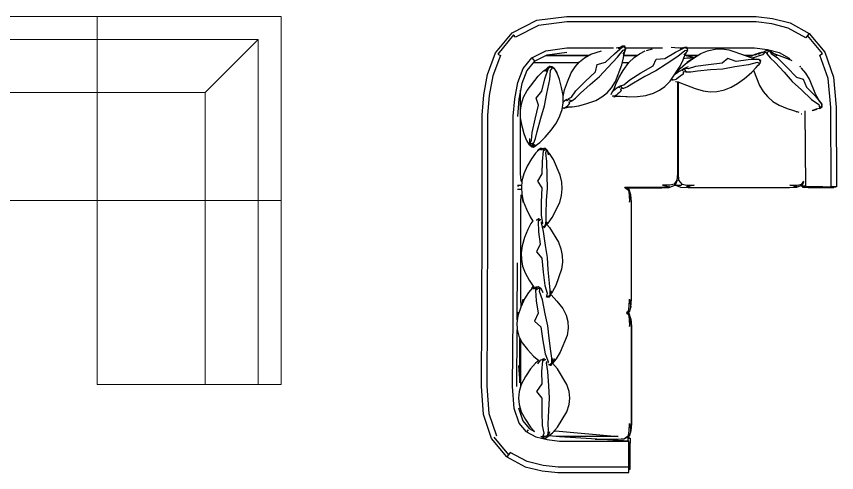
# Model space of a CAD drawing. Header units: millimetres. Extents: x 3103 to 179340, y -10977 to 70536.
# Drawn here: x 157594 to 161162, y 17916 to 19899 of the extents above; entities that cross this region are included whole.
import ezdxf

# ---------------------------------------------------------------- set-up
doc = ezdxf.new("R2010")
doc.units = ezdxf.units.MM
doc.header["$LTSCALE"] = 0.5
doc.linetypes.add('ELGO_LTYPE0', pattern=[0])
doc.layers.add('MEBEL', color=1, linetype='Continuous')

# ---------------------------------------------------------------- blocks, each defined once
blk = doc.blocks.new('m_134')
at = {"color": 0, "linetype": 'ELGO_LTYPE0'}
for p, q in [((-1411.81159, 669.8848), (-1303.7188, 725.14355)), ((-1303.7188, 725.14355), (-1173.60186, 740.94045)), ((-1173.60186, 717.09382), (-1296.83327, 701.96283)), ((-1173.60186, 740.94045), (-789.711, 740.75877)), ((-789.711, 716.85159), (-1173.60186, 717.09382)), ((-789.711, 740.75877), (-502.68864, 740.81933)), ((-502.68864, 716.85159), (-789.711, 716.85159)), ((-502.68864, 740.81933), (-349.36833, 740.87989)), ((-350.54803, 716.91215), (-502.68864, 716.85159)), ((-282.30571, 708.49907), (-350.54803, 716.91215)), ((-349.36833, 740.87989), (-278.3916, 732.10346)), ((-278.3916, 732.10346), (-201.56645, 713.03904)), ((-1296.83327, 701.96283), (-1396.7669, 650.87974)), ((-209.91325, 690.46294), (-282.30571, 708.49907)), ((-134.31453, 648.2774), (-209.91325, 690.46294)), ((-201.56645, 713.03904), (-119.12894, 667.1611)), ((-1483.26087, 582.85057), (-1411.81159, 669.8848)), ((-1404.87885, 661.10837), (-1473.68645, 577.34287)), ((-1396.7669, 650.87974), (-1404.87885, 661.10837)), ((-126.1084, 658.38468), (-134.31453, 648.2774)), ((-120.92089, 664.86132), (-126.1084, 658.38468)), ((-61.35654, 579.46098), (-126.1084, 658.38468)), ((-119.12894, 667.1611), (-120.92089, 664.86132)), ((-119.12894, 667.1611), (-51.68843, 584.90813)), ((-966.74132, 578.93932), (-930.96304, 608.20806)), ((-958.61339, 604.19047), (-935.81938, 608.70206)), ((-931.90241, 610.92078), (-949.95522, 600.69525)), ((-921.69237, 610.92078), (-931.90241, 610.92078)), ((-930.96304, 608.20806), (-921.69237, 610.92078)), ((-921.07916, 605.96478), (-930.96304, 608.20806)), ((-918.34283, 603.30379), (-921.69237, 610.92078)), ((-718.961, 606.70221), (-687.91127, 604.92098)), ((-679.98743, 601.79102), (-660.1789, 607.73837)), ((-660.1789, 607.73837), (-650.17295, 605.70299)), ((-1518.81957, 489.03811), (-1483.26087, 582.85057)), ((-1462.50987, 570.98734), (-1495.80455, 482.98538)), ((-1473.68645, 577.34287), (-1462.50987, 570.98734)), ((-1324.98812, 560.87982), (-1264.66918, 591.80867)), ((-1313.48061, 546.47553), (-1259.48167, 574.19526)), ((-1265.58613, 571.06149), (-1079.24223, 571.06149)), ((-1264.66918, 591.80867), (-1173.12979, 603.67095)), ((-1261.72471, 573.04394), (-1075.70815, 573.04394)), ((-1259.48167, 574.19526), (-1173.03538, 585.57427)), ((-1173.12979, 603.67095), (-969.70701, 603.67095)), ((-1096.17018, 561.56647), (-1069.00978, 576.8007)), ((-1069.00978, 576.8007), (-1022.95708, 591.53998)), ((-1005.05089, 541.9501), (-966.74132, 578.93932)), ((-952.40545, 563.18366), (-928.22671, 593.54794)), ((-928.55382, 576.8007), (-917.77157, 594.12205)), ((-928.22671, 593.54794), (-916.70894, 598.45221)), ((-926.34773, 568.19236), (-921.00501, 588.92762)), ((-925.60839, 571.06149), (-868.16811, 571.06149)), ((-925.0977, 573.04394), (-865.35835, 573.04394)), ((-916.70894, 598.45221), (-921.07916, 605.96478)), ((-918.504, 603.67095), (-756.61921, 603.67095)), ((-916.70894, 598.45221), (-918.34283, 603.30379)), ((-917.77157, 594.12205), (-916.70894, 598.45221)), ((-880.80859, 562.14058), (-857.44738, 578.62699)), ((-857.44738, 578.62699), (-832.34977, 590.84666)), ((-827.30579, 592.24307), (-800.53901, 600.07608)), ((-746.76466, 558.07125), (-701.14374, 585.30462)), ((-701.14374, 585.30462), (-659.72948, 605.70299)), ((-660.30192, 590.99114), (-690.68861, 566.67959)), ((-687.91127, 604.92098), (-668.79892, 605.15034)), ((-664.54887, 573.61805), (-650.17295, 587.86142)), ((-664.54887, 562.24501), (-653.34773, 584.71572)), ((-648.08988, 592.66102), (-660.30192, 590.99114)), ((-659.72948, 605.70299), (-650.62213, 601.26865)), ((-650.17295, 605.70299), (-659.72948, 605.70299)), ((-659.60073, 572.17181), (-645.31254, 573.04394)), ((-653.07235, 569.2364), (-620.52154, 571.06149)), ((-650.62213, 601.26865), (-648.08988, 592.66102)), ((-648.70214, 596.67766), (-650.17295, 605.70299)), ((-650.17295, 587.86142), (-648.08988, 592.66102)), ((-649.8487, 603.67095), (-356.44245, 603.67095)), ((-648.08988, 592.66102), (-648.70214, 596.67766)), ((-645.31254, 573.04394), (-601.51767, 573.04394)), ((-627.30074, 556.55849), (-590.25693, 580.24418)), ((-620.52154, 571.06149), (-604.61831, 571.06149)), ((-590.25693, 580.24418), (-560.93263, 591.61722)), ((-560.93263, 591.61722), (-555.95016, 592.86916)), ((-555.95016, 592.86916), (-528.0137, 598.45221)), ((-528.0137, 598.45221), (-499.66907, 599.70414)), ((-499.66907, 599.70414), (-468.95623, 595.68655)), ((-468.95623, 595.68655), (-400.21872, 571.89643)), ((-403.53417, 573.04394), (-364.47954, 573.04394)), ((-400.21872, 571.89643), (-366.03331, 559.06236)), ((-397.99523, 571.06149), (-377.83694, 571.06149)), ((-381.43277, 564.84377), (-368.97468, 571.74027)), ((-377.83694, 571.06149), (-369.77243, 571.29776)), ((-377.83694, 571.06149), (-371.69146, 570.23632)), ((-369.70901, 567.72268), (-353.74021, 576.43544)), ((-368.97468, 571.74027), (-354.82239, 575.84464)), ((-356.44245, 603.67095), (-300.60458, 596.65048)), ((-338.62805, 581.23529), (-354.51579, 572.47078)), ((-353.74021, 576.43544), (-335.72864, 582.1749)), ((-339.32233, 577.16596), (-323.35353, 586.03513)), ((-335.72864, 582.1749), (-338.62805, 581.23529)), ((-335.72864, 582.1749), (-324.63479, 585.32321)), ((-335.72864, 570.54007), (-319.10562, 575.86133)), ((-308.1603, 590.83497), (-324.12886, 582.01754)), ((-323.35353, 586.03513), (-312.58297, 588.39261)), ((-319.10562, 575.86133), (-308.93659, 586.76564)), ((-308.93659, 586.76564), (-301.33986, 577.16596)), ((-293.53809, 592.13865), (-308.1603, 590.83497)), ((-301.33986, 577.16596), (-298.84767, 587.3388)), ((-301.33986, 577.16596), (-289.37316, 561.09774)), ((-300.60458, 596.65048), (-249.43471, 583.51648)), ((-298.84767, 587.3388), (-293.53809, 592.13865)), ((-293.53809, 592.13865), (-284.67583, 580.40035)), ((-277.56929, 581.07912), (-293.53809, 592.13865)), ((-284.67583, 580.40035), (-257.63869, 560.31453)), ((-257.76076, 569.70513), (-277.56929, 581.07912)), ((-276.93271, 580.71387), (-272.95422, 579.46193)), ((-272.95422, 579.46193), (-203.44042, 554.15809)), ((-249.43471, 583.51648), (-206.47072, 559.12506)), ((-72.67499, 573.10641), (-61.35654, 579.46098)), ((-37.06836, 471.72749), (-72.67499, 573.10641)), ((-51.68843, 584.90813), (-13.77058, 476.69041)), ((-1363.33012, 514.70017), (-1324.98812, 560.87982)), ((-1313.48061, 546.47553), (-1347.53155, 505.68163)), ((-1324.98812, 560.87982), (-1317.77262, 551.8018)), ((-1318.52078, 540.43758), (-1121.01674, 540.43758)), ((-1317.77262, 551.8018), (-1313.48061, 546.47553)), ((-1137.37988, 522.125), (-1118.26586, 543.51556)), ((-1118.26586, 543.51556), (-1096.17018, 561.56647)), ((-1041.97263, 531.20315), (-1005.05089, 541.9501)), ((-994.96293, 519.30761), (-952.40545, 563.18366)), ((-933.53629, 530.78615), (-927.20604, 560.83596)), ((-931.50305, 540.43758), (-902.62508, 540.43758)), ((-928.22671, 505.37789), (-903.14936, 539.91592)), ((-927.20604, 560.83596), (-925.8058, 570.29402)), ((-903.14936, 539.91592), (-880.80859, 562.14058)), ((-798.55275, 526.40331), (-785.11524, 555.30655)), ((-785.11524, 555.30655), (-746.76466, 558.07125)), ((-690.68861, 566.67959), (-741.86325, 533.60247)), ((-680.31454, 514.82129), (-657.56559, 535.22062)), ((-680.11045, 524.99509), (-667.32621, 552.85442)), ((-667.32621, 552.85442), (-661.50689, 568.34757)), ((-665.14373, 558.66396), (-651.07131, 560.88865)), ((-657.56559, 535.22062), (-627.30074, 556.55849)), ((-619.41313, 561.60247), (-653.07235, 569.2364)), ((-633.94141, 551.86331), (-651.23439, 540.43758)), ((-651.23439, 540.43758), (-650.12026, 540.43758)), ((-651.07131, 560.88865), (-619.4756, 561.56146)), ((-497.17784, 537.62007), (-557.66511, 531.04687)), ((-473.77538, 557.4454), (-497.17784, 537.62007)), ((-437.13975, 545.65418), (-473.77538, 557.4454)), ((-384.7394, 552.07121), (-437.13975, 545.65418)), ((-338.66906, 554.10635), (-384.7394, 552.07121)), ((-384.38582, 565.95218), (-384.20796, 566.99216)), ((-384.20796, 566.99216), (-373.22855, 569.38565)), ((-345.00003, 541.16785), (-382.45225, 530.78615)), ((-368.8693, 560.1269), (-366.2374, 560.94038)), ((-366.2374, 560.94038), (-351.53436, 565.53209)), ((-366.03331, 559.06236), (-359.13086, 557.18457)), ((-359.13086, 557.18457), (-338.62805, 554.62801)), ((-351.53436, 565.53209), (-335.72864, 570.54007)), ((-333.1964, 536.9941), (-345.00003, 541.16785)), ((-330.21497, 549.20208), (-338.66906, 554.10635)), ((-338.66906, 554.10635), (-332.09371, 546.28026)), ((-338.62805, 554.62801), (-330.21497, 549.20208)), ((-337.28027, 531.98528), (-333.1964, 536.9941)), ((-332.09371, 546.28026), (-333.1964, 536.9941)), ((-333.1964, 536.9941), (-332.62515, 538.92481)), ((-332.62515, 538.92481), (-330.21497, 549.20208)), ((-289.37316, 561.09774), (-267.44055, 540.17675)), ((-267.44055, 540.17675), (-228.19137, 498.38769)), ((-257.63869, 560.31453), (-216.38775, 520.40326)), ((-206.47072, 559.12506), (-208.9014, 556.1465)), ((-206.47072, 559.12506), (-204.04005, 554.37696)), ((-201.375, 552.89948), (-206.47072, 559.12506)), ((-203.44042, 554.15809), (-195.23048, 549.15321)), ((-1386.72185, 454.35738), (-1363.33012, 514.70017)), ((-1347.53155, 505.68163), (-1369.3664, 449.8173)), ((-1297.4813, 481.69231), (-1274.36423, 504.12595)), ((-1274.36423, 504.12595), (-1260.55979, 513.78608)), ((-1271.01588, 502.82228), (-1255.7404, 518.83888)), ((-1268.68748, 469.95413), (-1253.78012, 515.76066)), ((-1255.04613, 519.30761), (-1264.92953, 499.79591)), ((-1255.7404, 518.83888), (-1255.09858, 519.20306)), ((-1246.5918, 525.20311), (-1255.04613, 519.30761)), ((-1253.78012, 515.76066), (-1246.5918, 525.20311)), ((-1244.10081, 520.35153), (-1253.78012, 515.76066)), ((-1247.89834, 466.87591), (-1243.7737, 505.6386)), ((-1246.5918, 525.20311), (-1238.46411, 523.63765)), ((-1235.97264, 518.05568), (-1244.10081, 520.35153)), ((-1243.7737, 505.6386), (-1235.97264, 518.05568)), ((-1238.46411, 523.63765), (-1235.97264, 518.05568)), ((-1238.46411, 523.63765), (-1232.95045, 517.06445)), ((-1229.02941, 514.50777), (-1235.8253, 520.49219)), ((-1232.95045, 517.06445), (-1229.02941, 514.50777)), ((-1229.02941, 514.50777), (-1216.98165, 496.09172)), ((-1215.91878, 494.52638), (-1220.124, 500.89645)), ((-1154.28805, 495.36133), (-1137.37988, 522.125)), ((-1048.54798, 499.32611), (-1041.97263, 531.20315)), ((-1032.00698, 480.38864), (-994.96293, 519.30761)), ((-962.28909, 457.43263), (-933.53629, 530.78615)), ((-947.62706, 473.70994), (-928.22671, 505.37789)), ((-851.48453, 496.03998), (-798.55275, 526.40331)), ((-786.62705, 504.07421), (-833.55474, 479.29299)), ((-741.86325, 533.60247), (-786.62705, 504.07421)), ((-724.58696, 458.78899), (-680.11045, 524.99509)), ((-700.44923, 491.292), (-680.31454, 514.82129)), ((-691.09678, 502.2217), (-691.09678, 508.6416)), ((-691.09678, 498.59571), (-681.13088, 504.96089)), ((-687.70718, 511.74319), (-687.54506, 513.9277)), ((-687.70718, 506.18255), (-687.70718, 511.74319)), ((-681.13088, 504.96089), (-670.83883, 510.54299)), ((-671.32926, 506.16109), (-661.44538, 514.61231)), ((-670.83883, 510.54299), (-671.32926, 506.16109)), ((-670.83883, 510.54299), (-664.09969, 514.87303)), ((-667.32621, 500.37014), (-667.44923, 490.50975)), ((-654.33883, 498.6484), (-667.32621, 500.37014)), ((-664.09969, 514.87303), (-644.08707, 522.80366)), ((-661.44538, 514.61231), (-660.62903, 506.68263)), ((-646.12984, 512.94338), (-661.44538, 514.61231)), ((-660.62903, 506.68263), (-654.33883, 498.6484)), ((-614.06851, 522.8554), (-646.12984, 512.94338)), ((-604.6338, 502.82228), (-634.5303, 498.38769)), ((-557.66511, 531.04687), (-614.06851, 522.8554)), ((-547.90425, 508.29983), (-604.6338, 502.82228)), ((-495.09477, 512.05659), (-547.90425, 508.29983)), ((-442.49034, 521.13378), (-495.09477, 512.05659)), ((-382.45225, 530.78615), (-442.49034, 521.13378)), ((-368.56556, 498.38769), (-349.94149, 519.41204)), ((-361.29117, 506.59954), (-335.44254, 441.25974)), ((-349.94149, 519.41204), (-340.79313, 529.16789)), ((-340.79313, 529.16789), (-337.28027, 531.98528)), ((-216.38775, 520.40326), (-174.03435, 476.26662)), ((-158.64944, 524.68645), (-158.18262, 521.42083)), ((-157.17673, 520.52343), (-158.64944, 524.68645)), ((-158.21981, 521.67773), (-157.30095, 520.87104)), ((-152.59194, 516.02149), (-154.04892, 517.72654)), ((-134.0909, 494.21382), (-152.59194, 516.02149)), ((-1534.42979, 399.52242), (-1518.81957, 489.03811)), ((-1495.80455, 482.98538), (-1510.84971, 396.67773)), ((-1346.36902, 418.77436), (-1297.4813, 481.69231)), ((-1281.71611, 416.26954), (-1268.68748, 469.95413)), ((-1260.55979, 405.41792), (-1247.89834, 466.87591)), ((-1205.13701, 467.34571), (-1215.91878, 494.52638)), ((-1196.02942, 432.49512), (-1205.13701, 467.34571)), ((-1171.19717, 457.27634), (-1154.28805, 495.36133)), ((-1093.39261, 457.74603), (-1048.54798, 499.32611)), ((-1072.2363, 445.53804), (-1032.00698, 480.38864)), ((-960.45112, 445.85061), (-947.62706, 473.70994)), ((-925.36831, 443.39835), (-900.00486, 465.83199)), ((-900.00486, 465.83199), (-851.48453, 496.03998)), ((-833.55474, 479.29299), (-883.38184, 451.38085)), ((-715.47961, 466.35449), (-714.62011, 462.0595)), ((-706.08592, 463.17184), (-715.47961, 466.35449)), ((-706.37321, 485.90231), (-700.44923, 491.292)), ((-696.89655, 468.59765), (-706.08592, 463.17184)), ((-700.44923, 491.292), (-691.09678, 498.59571)), ((-687.46209, 474.80559), (-696.89655, 468.59765)), ((-677.57821, 482.26654), (-687.46209, 474.80559)), ((-667.44923, 490.50975), (-677.57821, 482.26654)), ((-634.5303, 498.38769), (-654.33883, 498.6484)), ((-431.21791, 449.91994), (-400.91324, 471.25876)), ((-400.91324, 471.25876), (-391.3145, 478.04093)), ((-391.3145, 478.04093), (-368.56556, 498.38769)), ((-228.19137, 498.38769), (-192.86227, 458.37199)), ((-174.03435, 476.26662), (-145.28131, 467.45014)), ((-145.28131, 467.45014), (-130.90539, 433.22551)), ((-117.87605, 467.97168), (-134.0909, 494.21382)), ((-90.71588, 399.36614), (-117.87605, 467.97168)), ((-25.2316, 345.47365), (-37.06836, 471.72749)), ((-13.77058, 476.69041), (-1.55663, 345.83688)), ((-1399.4081, 383.24117), (-1386.72185, 454.35738)), ((-1369.3664, 449.8173), (-1381.58106, 381.12306)), ((-1189.24927, 396.80958), (-1196.02942, 432.49512)), ((-1183.04085, 422.00875), (-1171.19717, 457.27634)), ((-1133.99052, 417.20891), (-1093.39261, 457.74603)), ((-1114.58993, 406.93068), (-1072.2363, 445.53804)), ((-998.27146, 409.22653), (-979.19821, 430.66895)), ((-979.19821, 430.66895), (-962.28909, 457.43263)), ((-964.96582, 433.17866), (-976.05276, 411.73041)), ((-970.17193, 418.56539), (-960.45112, 445.85061)), ((-963.55581, 424.87788), (-956.08115, 430.51266)), ((-956.08115, 430.51266), (-947.91317, 435.67776)), ((-947.91317, 435.67776), (-946.40135, 429.83401)), ((-946.40135, 429.83401), (-940.27543, 439.53812)), ((-940.27543, 439.53812), (-925.36831, 443.39835)), ((-940.27543, 439.53812), (-936.27262, 432.18159)), ((-936.27262, 432.18159), (-927.41012, 427.53899)), ((-909.11245, 435.41693), (-927.41012, 427.53899)), ((-883.38184, 451.38085), (-909.11245, 435.41693)), ((-770.3712, 420.07816), (-746.92774, 436.56444)), ((-746.92774, 436.56444), (-724.58696, 458.78899)), ((-700.14453, 457.41498), (-689.749, 456.07614)), ((-691.09678, 57.12306), (-691.09678, 456.24995)), ((-691.09678, 271.75581), (-690.78326, 456.20894)), ((-689.749, 456.07614), (-682.84678, 454.24998)), ((-687.70718, 57.12306), (-687.70718, 455.53612)), ((-682.84678, 454.24998), (-652.95028, 441.52045)), ((-652.95028, 441.52045), (-615.08894, 427.69527)), ((-487.86616, 421.5908), (-458.62317, 433.01654)), ((-458.62317, 433.01654), (-431.21791, 449.91994)), ((-335.44254, 441.25974), (-319.30971, 415.0176)), ((-192.86227, 458.37199), (-153.32722, 422.1133)), ((-130.90539, 433.22551), (-93.69731, 395.0361)), ((-1542.21177, 312.06441), (-1534.42979, 399.52242)), ((-1510.84971, 396.67773), (-1518.48912, 311.15627)), ((-1374.67312, 337.11231), (-1374.67312, 419.97361)), ((-1361.39941, 389.34958), (-1346.36902, 418.77436)), ((-1306.6709, 385.64551), (-1281.71611, 416.26954)), ((-1271.26097, 351.52542), (-1260.55979, 405.41792)), ((-1189.24927, 392.542), (-1183.04085, 422.00875)), ((-1189.24927, 365.29875), (-1189.24927, 396.80958)), ((-1153.67579, 389.40131), (-1133.99052, 417.20891)), ((-1136.1134, 385.5927), (-1114.58993, 406.93068)), ((-1020.4482, 391.22748), (-998.27146, 409.22653)), ((-980.92985, 401.16107), (-976.05276, 411.73041)), ((-978.17683, 410.32219), (-979.94136, 404.77335)), ((-976.05276, 411.73041), (-978.17683, 410.32219)), ((-976.05276, 411.73041), (-970.17193, 418.56539)), ((-965.02542, 394.25385), (-975.23641, 394.98436)), ((-975.23641, 394.98436), (-973.16599, 392.85743)), ((-970.17193, 418.56539), (-963.55581, 424.87788)), ((-966.98641, 391.43646), (-957.35454, 394.12689)), ((-957.91912, 398.74017), (-965.02542, 394.25385)), ((-965.02542, 394.25385), (-939.82625, 393.8359)), ((-950.85358, 404.11424), (-957.91912, 398.74017)), ((-943.86911, 410.68744), (-950.85358, 404.11424)), ((-936.96689, 418.09571), (-943.86911, 410.68744)), ((-927.41012, 427.53899), (-940.19341, 424.82614)), ((-940.19341, 424.82614), (-936.96689, 418.09571)), ((-939.82625, 393.8359), (-911.46874, 392.39251)), ((-932.1475, 394.25385), (-902.57811, 391.59274)), ((-902.57811, 391.59274), (-866.43266, 392.68839)), ((-866.43266, 392.68839), (-830.28721, 397.74895)), ((-830.28721, 397.74895), (-825.75392, 398.84472)), ((-825.75392, 398.84472), (-795.93849, 407.60934)), ((-795.93849, 407.60934), (-770.3712, 420.07816)), ((-615.08894, 427.69527), (-580.00588, 417.57417)), ((-580.00588, 417.57417), (-549.25203, 413.60938)), ((-549.25203, 413.60938), (-520.86639, 414.75677)), ((-520.86639, 414.75677), (-492.93065, 420.33887)), ((-492.93065, 420.33887), (-487.86616, 421.5908)), ((-319.30971, 415.0176), (-300.76766, 393.20993)), ((-300.76766, 393.20993), (-298.27642, 390.3408)), ((-153.32722, 422.1133), (-108.80971, 380.27143)), ((-93.69731, 395.0361), (-63.80081, 359.66408)), ((-75.44136, 374.89843), (-90.71588, 399.36614)), ((-1406.2941, 306.73826), (-1399.4081, 383.24117)), ((-1381.58106, 381.12306), (-1388.37218, 306.01167)), ((-1375.49042, 332.1172), (-1370.75209, 361.07218)), ((-1370.75209, 361.07218), (-1361.39941, 389.34958)), ((-1296.01073, 355.07321), (-1306.6709, 385.64551)), ((-1194.06819, 336.3955), (-1189.24927, 365.29875)), ((-1187.65616, 369.88961), (-1189.24927, 368.29686)), ((-1181.40721, 374.68946), (-1187.65616, 369.88961)), ((-1174.30091, 379.22847), (-1181.40721, 374.68946)), ((-1171.31924, 372.91503), (-1174.30091, 379.22847)), ((-1167.39869, 382.72357), (-1171.31924, 372.91503)), ((-1170.62497, 352.36037), (-1164.94822, 357.94234)), ((-1167.39869, 382.72357), (-1153.67579, 389.40131)), ((-1161.88502, 376.2021), (-1167.39869, 382.72357)), ((-1164.94822, 357.94234), (-1159.63864, 364.35938)), ((-1164.04986, 368.68942), (-1152.20523, 373.74997)), ((-1159.63864, 364.35938), (-1164.04986, 368.68942)), ((-1152.20523, 373.74997), (-1161.88502, 376.2021)), ((-1152.20523, 373.74997), (-1136.1134, 385.5927)), ((-1120.91994, 352.46384), (-1085.95895, 361.85539)), ((-1085.95895, 361.85539), (-1047.60837, 375.99313)), ((-1047.60837, 375.99313), (-1020.4482, 391.22748)), ((-968.65534, 391.32035), (-966.98641, 391.43646)), ((-298.27642, 390.3408), (-276.71194, 371.45507)), ((-276.71194, 371.45507), (-249.91893, 355.07321)), ((-108.80971, 380.27143), (-77.36039, 357.42092)), ((-77.36039, 357.42092), (-74.13387, 343.90819)), ((-63.80081, 359.66408), (-75.44136, 374.89843)), ((-63.80081, 359.66408), (-65.7618, 349.6474)), ((-63.31062, 347.87297), (-63.80081, 359.66408)), ((-1375.49042, 300.65822), (-1375.49042, 332.1172)), ((-1311.85746, 293.92767), (-1296.01073, 355.07321)), ((-1287.02569, 298.36225), (-1271.26097, 351.52542)), ((-1203.33981, 308.06637), (-1194.06819, 336.3955)), ((-1192.88754, 343.49406), (-1182.79576, 344.11716)), ((-1192.88754, 343.47653), (-1190.20629, 342.38672)), ((-1186.23757, 341.99309), (-1184.18479, 342.2383)), ((-1184.18479, 342.2383), (-1179.95429, 344.62499)), ((-1182.79576, 344.11716), (-1160.2323, 348.14644)), ((-1182.79576, 344.11716), (-1176.58782, 347.82123)), ((-1176.58782, 347.82123), (-1170.62497, 352.36037)), ((-1176.58782, 347.82123), (-1150.36702, 348.34277)), ((-1150.36702, 348.34277), (-1120.91994, 352.46384)), ((-249.91893, 355.07321), (-215.65246, 340.51752)), ((-215.65246, 340.51752), (-163.9874, 324.60451)), ((-176.03135, 328.31442), (-175.75001, 328.1523)), ((-175.75001, 328.1523), (-172.297, 325.74904)), ((-137.49909, 330.33109), (-135.82325, 2.17867)), ((-105.33786, 331.43937), (-106.18663, 331.1367)), ((-88.34767, 337.85641), (-105.33786, 331.43937)), ((-105.33786, 331.43937), (-89.36834, 335.87396)), ((-89.36834, 335.87396), (-85.57129, 338.40823)), ((-74.17488, 340.6738), (-88.34767, 337.85641)), ((-74.17488, 340.6738), (-63.31062, 347.87297)), ((-74.13387, 343.90819), (-74.17488, 340.6738)), ((-65.7618, 349.6474), (-74.13387, 343.90819)), ((-23.62799, 0.36323), (-25.2316, 345.47365)), ((-1.55663, 345.83688), (0, 0)), ((-1542.11735, 73.83978), (-1542.21177, 312.06441)), ((-1518.48912, 311.15627), (-1518.48912, 73.83978)), ((-1406.34083, 73.83978), (-1406.2941, 306.73826)), ((-1367.64836, 263.2519), (-1375.49042, 300.65822)), ((-1374.67312, 57.12306), (-1374.67312, 296.75877)), ((-1324.76353, 236.33098), (-1311.85746, 293.92767)), ((-1302.42276, 241.18256), (-1287.02569, 298.36225)), ((-1218.45126, 278.64158), (-1203.33981, 308.06637)), ((-154.28042, 317.55078), (-151.79205, 317.78121)), ((-1359.60269, 230.17478), (-1367.64836, 263.2519)), ((-1242.13957, 245.7217), (-1218.45126, 278.64158)), ((-690.76967, 99.83003), (-691.09678, 271.75581)), ((-1348.77944, 202.94142), (-1359.60269, 230.17478)), ((-1326.92885, 201.63762), (-1324.76353, 236.33098)), ((-1309.32545, 210.92379), (-1302.42276, 241.18256)), ((-1290.25197, 193.28999), (-1267.13586, 215.72363)), ((-1267.13586, 215.72363), (-1242.13957, 245.7217)), ((-1347.75805, 201.32422), (-1348.77944, 202.94142)), ((-1335.62779, 182.90818), (-1347.75805, 201.32422)), ((-1336.36355, 210.40237), (-1336.32254, 189.42869)), ((-1336.32254, 189.42869), (-1335.62779, 186.71584)), ((-1335.62779, 186.71584), (-1336.03596, 184.68165)), ((-1336.03596, 184.68165), (-1335.62779, 182.90818)), ((-1336.03596, 184.68165), (-1329.91004, 179.83007)), ((-1330.97195, 181.44727), (-1335.62779, 186.71584)), ((-1335.62779, 182.90818), (-1334.03516, 181.39446)), ((-1328.97067, 178.26462), (-1335.62779, 182.90818)), ((-1334.40232, 188.64643), (-1326.92885, 201.63762)), ((-1334.40232, 188.64643), (-1330.97195, 181.44727)), ((-1326.47967, 186.71584), (-1334.40232, 188.64643)), ((-1334.03516, 181.39446), (-1327.94928, 176.543)), ((-1334.03516, 181.39446), (-1326.92885, 174.97754)), ((-1322.43561, 179.36027), (-1330.97195, 181.44727)), ((-1330.97195, 181.44727), (-1323.49801, 180.92477)), ((-1329.91004, 179.83007), (-1322.43561, 179.36027)), ((-1329.91004, 179.83007), (-1321.53725, 177.63865)), ((-1316.67685, 191.25485), (-1326.47967, 186.71584)), ((-1323.49801, 180.92477), (-1316.67685, 191.25485)), ((-1323.49801, 180.92477), (-1315.32931, 184.16011)), ((-1313.24601, 181.65529), (-1322.43561, 179.36027)), ((-1321.53725, 177.63865), (-1311.73539, 179.77726)), ((-1320.47581, 176.07319), (-1311.16318, 178.47359)), ((-1316.67685, 191.25485), (-1309.32545, 210.92379)), ((-1315.32931, 184.16011), (-1313.24601, 181.65529)), ((-1311.73539, 179.77726), (-1313.24601, 181.65529)), ((-1311.16318, 178.47359), (-1311.73539, 179.77726)), ((-1308.17866, 180.58789), (-1311.28621, 177.58596)), ((-1311.28621, 177.58596), (-1311.16318, 178.47359)), ((-1311.16318, 178.47359), (-1290.25197, 193.28999)), ((-1309.77463, 178.31635), (-1309.02075, 179.77536)), ((-1320.47581, 176.07319), (-1328.97067, 178.26462)), ((-1321.53725, 177.63865), (-1328.97067, 178.26462)), ((-1328.32026, 176.23341), (-1325.90747, 173.30861)), ((-1327.94928, 176.543), (-1320.47581, 176.07319)), ((-1319.45395, 174.35157), (-1327.94928, 176.543)), ((-1309.89766, 146.12698), (-1327.5001, 121.76263)), ((-1326.92885, 174.97754), (-1319.45395, 174.35157)), ((-1318.43352, 172.78611), (-1326.92885, 174.97754)), ((-1325.90747, 173.30861), (-1318.43352, 172.78611)), ((-1319.45395, 174.35157), (-1311.28621, 177.58596)), ((-1318.43352, 172.78611), (-1309.77463, 178.31635)), ((-1311.28621, 177.58596), (-1318.43352, 172.78611)), ((-1294.21401, 162.03904), (-1309.89766, 146.12698)), ((-1299.68667, 156.48722), (-1296.54193, 161.1005)), ((-1299.59988, 156.61323), (-1298.87032, 159.32619)), ((-1298.87032, 159.32619), (-1294.6465, 163.46383)), ((-1288.61832, 166.10837), (-1296.54193, 161.1005)), ((-1296.54193, 161.1005), (-1292.54317, 165.48633)), ((-1296.54193, 161.1005), (-1294.21401, 162.03904)), ((-1285.0244, 166.31734), (-1294.21401, 162.03904)), ((-1294.21401, 162.03904), (-1291.15033, 162.50872)), ((-1291.15033, 162.50872), (-1281.38995, 166.47362)), ((-1291.15033, 162.50872), (-1285.51459, 163.13469)), ((-1290.9162, 165.82513), (-1289.11519, 165.79485)), ((-1285.62092, 166.04006), (-1288.61832, 166.10837)), ((-1285.51459, 163.13469), (-1286.0887, 161.25679)), ((-1286.0887, 161.25679), (-1281.59403, 162.09173)), ((-1285.51459, 163.13469), (-1276.65162, 166.83888)), ((-1281.94928, 166.24605), (-1285.0244, 166.31734)), ((-1281.59403, 162.09173), (-1273.0577, 166.99505)), ((-1281.38995, 166.47362), (-1277.63009, 166.42964)), ((-1276.89671, 156.71778), (-1281.38995, 110.38959)), ((-1273.0577, 166.99505), (-1276.89671, 156.71778)), ((-1276.89671, 156.71778), (-1268.27931, 162.14359)), ((-1276.65162, 166.83888), (-1273.41532, 166.78905)), ((-1266.40057, 166.6826), (-1273.0577, 166.99505)), ((-1268.27931, 162.14359), (-1260.3147, 160.83884)), ((-1260.3147, 160.83884), (-1266.40057, 166.6826)), ((-1266.40057, 166.6826), (-1259.17077, 159.74414)), ((-1264.35828, 147.69232), (-1260.3147, 160.83884)), ((-1260.11061, 109.55465), (-1264.35828, 147.69232)), ((-1259.17077, 159.74414), (-1254.35185, 139.29295)), ((-1248.34752, 144.35351), (-1258.41784, 156.54778)), ((-1258.32534, 156.15523), (-1249.73654, 142.42279)), ((-1231.80651, 118.84177), (-1248.34752, 144.35351)), ((-1327.5001, 121.76263), (-1345.34859, 89.83397)), ((-1281.38995, 110.38959), (-1282.08422, 56.49709)), ((-1259.0487, 48.09761), (-1260.11061, 109.55465)), ((-1201.91025, 50.70603), (-1231.80651, 118.84177)), ((-1542.25897, -153.24807), (-1542.11735, 73.83978)), ((-1518.48912, 73.83978), (-1518.63074, -153.36919)), ((-1406.48245, -153.42975), (-1406.34083, 73.83978)), ((-1345.34859, 89.83397), (-1360.17394, 55.9746)), ((-1372.50876, 28.32424), (-1374.67312, 57.12306)), ((-1360.17394, 55.9746), (-1368.46471, 25.61128)), ((-1282.08422, 56.49709), (-1301.15723, 24.30761)), ((-1257.70116, -5.79596), (-1259.0487, 48.09761)), ((-1194.88597, 19.87302), (-1201.91025, 50.70603)), ((-693.22085, 28.37693), (-691.09678, 57.12306)), ((-692.85249, 28.37693), (-691.20121, 50.31442)), ((-685.58311, 28.37693), (-687.70718, 57.12306)), ((-1388.13662, 4.90236), (-1382.08985, 4.90236)), ((-1388.12041, 7.29978), (-1370.30005, 7.29978)), ((-1388.0713, 7.10249), (-1382.62486, 4.90236)), ((-1385.05101, 4.90236), (-1385.05101, 5.87892)), ((-1368.66402, 23.62597), (-1372.50876, 28.32424)), ((-1368.46471, 25.61128), (-1371.3243, -2.92576)), ((-1301.15723, 24.30761), (-1282.41038, -4.90916)), ((-1193.16983, -8.9258), (-1194.88597, 19.87302)), ((-725.20017, 7.87306), (-756.93464, 7.29978)), ((-756.93464, 7.29978), (-725.77166, -0.37015)), ((-727.56838, -2.29979), (-703.67574, 7.29978)), ((-705.18756, 11.10744), (-725.20017, 7.87306)), ((-705.18756, 11.10744), (-693.22085, 28.37693)), ((-702.65531, 7.87306), (-705.18756, 11.10744)), ((-703.67574, 7.29978), (-702.65531, 7.87306)), ((-693.22085, 28.37693), (-702.65531, 7.87306)), ((-702.65531, 7.87306), (-701.59292, 7.29978)), ((-701.59292, 7.29978), (-702.29506, 8.65626)), ((-701.59292, 7.29978), (-678.72166, 7.29978)), ((-677.78229, -2.29979), (-701.59292, 7.29978)), ((-696.39468, 21.47853), (-692.85249, 28.37693)), ((-671.53334, 11.10744), (-685.58311, 28.37693)), ((-678.72166, 7.29978), (-676.18942, 7.87306)), ((-676.18942, 7.87306), (-671.53334, 11.10744)), ((-671.53334, 11.10744), (-651.07131, 7.87306)), ((-619.25506, 7.29978), (-653.07235, -0.37015)), ((-651.07131, 7.87306), (-619.25506, 7.29978)), ((-203.15432, 7.29978), (-171.38004, 7.92575)), ((-171.95129, -0.37015), (-203.15432, 7.29978)), ((-149.93763, 7.29978), (-173.70701, -2.29979)), ((-171.38004, 7.92575), (-151.36718, 11.1084)), ((-152.99129, 6.06644), (-152.89569, 2.4209)), ((-152.89569, 2.4209), (-146.38781, 2.3154)), ((-152.89569, 2.4209), (-146.38781, 2.32816)), ((-151.36718, 11.1084), (-142.15541, 24.49214)), ((-151.36718, 11.1084), (-148.916, 7.92575)), ((-148.916, 7.92575), (-149.93763, 7.29978)), ((-148.916, 7.92575), (-142.12894, 22.63772)), ((-146.38781, -3.32916), (-146.38781, 4.90236)), ((-146.38781, 4.90236), (-136.61813, 4.90236)), ((-143.17679, 20.36619), (-142.38977, 21.88766)), ((-135.82325, 2.17867), (-136.51275, 2.18844)), ((-135.82325, 2.17867), (-120.59092, 1.87599)), ((-124.31645, 1.95014), (-124.31645, -3.32916)), ((-120.59092, 1.87599), (-102.10347, 1.57416)), ((-102.10347, 1.57416), (-80.97577, 1.27148)), ((-80.97577, 1.27148), (-59.4697, 0.96869)), ((-59.4697, 0.96869), (-40.13395, 0.66602)), ((-40.13395, 0.66602), (-23.62799, 0.36323)), ((-38.20038, -3.32916), (-38.20038, 0.59271)), ((-10.79988, 0.12111), (-23.62799, 0.36323)), ((-11.837, -3.32916), (-11.837, 0.13768)), ((-11.837, 0.12791), (-11.41309, 0.12111)), ((-11.41309, 0.12111), (-3.11231, 0.06056)), ((-2.73537, 0.06056), (-10.79988, 0.12111)), ((0, 0), (-2.73537, 0.06056)), ((-1388.17, -10.126), (-1370.89562, -10.126)), ((-1373.52919, -67.20114), (-1371.56939, -34.28126)), ((-1371.56939, -34.28126), (-1362.70594, -67.20114)), ((-1371.3243, -2.92576), (-1369.60864, -31.72469)), ((-1369.60864, -31.72469), (-1362.70594, -62.61039)), ((-1282.41038, -4.90916), (-1284.61623, -66.3662)), ((-1261.25407, -59.42774), (-1257.70116, -5.79596)), ((-1196.02942, -37.56833), (-1193.16983, -8.9258)), ((-922.18756, -1.93072), (-904.94632, -14.50789)), ((-758.28218, -2.29979), (-920.98736, -2.29979)), ((-903.9669, -10.126), (-915.02547, -4.28224)), ((-915.02547, -4.28224), (-760.03813, -4.28224)), ((-904.94632, -14.50789), (-902.90427, -10.85651)), ((-904.94632, -14.50789), (-901.55673, -34.95896)), ((-902.90427, -10.85651), (-903.9669, -10.126)), ((-894.65427, -34.22857), (-902.90427, -10.85651)), ((-901.55673, -34.95896), (-900.86245, -67.1494)), ((-900.86245, -67.1494), (-894.65427, -34.22857)), ((-894.5322, -34.22857), (-895.78318, -31.05378)), ((-892.77553, -67.1494), (-894.65427, -34.22857)), ((-892.65346, -67.1494), (-894.5322, -34.22857)), ((-760.03813, -4.28224), (-727.56838, -2.29979)), ((-725.77166, -0.37015), (-758.28218, -2.29979)), ((-645.31254, -4.28224), (-677.78229, -2.29979)), ((-653.07235, -0.37015), (-620.52154, -2.29979)), ((-622.35951, -4.28224), (-645.31254, -4.28224)), ((-518.33415, -4.28224), (-622.35951, -4.28224)), ((-620.52154, -2.29979), (-204.50306, -2.29979)), ((-379.67491, -4.2305), (-518.33415, -4.28224)), ((-173.70701, -2.29979), (-206.25877, -4.2305)), ((-204.50306, -2.29979), (-171.95129, -0.37015)), ((-145.53904, -3.32916), (-146.38781, -3.32916)), ((-141.38865, -3.32916), (-145.53904, -3.32916)), ((-134.17291, -3.32916), (-141.38865, -3.32916)), ((-124.31645, -3.32916), (-134.17291, -3.32916)), ((-124.31645, -3.32916), (-17.73238, -3.32916)), ((-82.05962, -3.32916), (-38.20038, -3.32916)), ((-38.20038, -3.32916), (-11.837, -3.32916)), ((-1373.52919, -242.7578), (-1373.52919, -67.20114)), ((-1362.70594, -62.61039), (-1349.22862, -97.66901)), ((-1362.70594, -67.20114), (-1362.62297, -62.82723)), ((-1284.61623, -66.3662), (-1284.57522, -123.96383)), ((-1263.78607, -117.02442), (-1261.25407, -59.42774)), ((-1236.99402, -133.66699), (-1204.32019, -67.93165)), ((-1204.32019, -67.93165), (-1196.02942, -37.56833)), ((-892.77553, -488.53618), (-892.77553, -67.1494)), ((-892.65346, -488.53618), (-892.65346, -67.1494)), ((-1349.22862, -97.66901), (-1332.80968, -130.79787)), ((-1332.80968, -130.79787), (-1320.82915, -149.09578)), ((-1303.19905, -143.16213), (-1295.31645, -137.89356)), ((-1295.31645, -137.89356), (-1297.68538, -149.00589)), ((-1297.68538, -149.00589), (-1289.8848, -142.43269)), ((-1295.31645, -137.89356), (-1293.32328, -137.59864)), ((-1289.8848, -142.43269), (-1286.0887, -142.48145)), ((-1284.57522, -123.96383), (-1278.61237, -158.2402)), ((-1263.99016, -147.23146), (-1263.78607, -117.02442)), ((-1254.59695, -157.97949), (-1236.99402, -133.66699)), ((-1543.01285, -561.78808), (-1542.25897, -153.24807)), ((-1518.63074, -153.36919), (-1519.38557, -561.84864)), ((-1407.23633, -562.27249), (-1406.48245, -153.42975)), ((-1329.33783, -159.33597), (-1343.71495, -185.73439)), ((-1321.37322, -148.26465), (-1329.33783, -159.33597)), ((-1323.05884, -150.60747), (-1321.70224, -147.76278)), ((-1307.4491, -143.92388), (-1303.19905, -143.16213)), ((-1297.68538, -149.00589), (-1296.21482, -195.59479)), ((-1284.12604, -156.3623), (-1283.35452, -151.70121)), ((-1275.0585, -193.61234), (-1284.12604, -156.3623)), ((-1278.61237, -158.2402), (-1280.49206, -162.8809)), ((-1276.97587, -172.5508), (-1275.26259, -172.79589)), ((-1275.26259, -172.79589), (-1266.76774, -167.26566)), ((-1272.28141, -177.75202), (-1273.37908, -177.17087)), ((-1266.76774, -167.26566), (-1272.28141, -177.75202)), ((-1272.28141, -177.75202), (-1265.62428, -171.28325)), ((-1266.76774, -167.26566), (-1263.99016, -147.23146)), ((-1265.62428, -171.28325), (-1260.3147, -151.14451)), ((-1264.88566, -168.48147), (-1255.94449, -155.31838)), ((-1260.4835, -163.9365), (-1254.59695, -157.97949)), ((-1260.01, -163.45704), (-1248.26646, -177.12605)), ((-1248.26646, -177.12605), (-1209.95593, -240.04495)), ((-1343.71495, -185.73439), (-1357.19227, -219.80179)), ((-1296.21482, -195.59479), (-1289.8848, -249.07029)), ((-1266.07346, -254.39167), (-1275.0585, -193.61234)), ((-1373.48818, -453.42481), (-1373.52919, -242.7578)), ((-1357.19227, -219.80179), (-1367.52534, -255.95701)), ((-1289.8848, -249.07029), (-1304.71015, -283.13768)), ((-1209.95593, -240.04495), (-1199.01061, -269.7295)), ((-1367.52534, -255.95701), (-1371.81353, -287.15527)), ((-1304.71015, -283.13768), (-1282.41038, -310.11033)), ((-1257.70116, -307.55377), (-1266.07346, -254.39167)), ((-1199.01061, -269.7295), (-1193.61901, -298.05863)), ((-1371.81353, -287.15527), (-1370.99719, -315.95409)), ((-1370.99719, -315.95409), (-1365.60559, -344.23053)), ((-1282.41038, -310.11033), (-1276.65162, -371.20319)), ((-1254.35185, -361.2901), (-1257.70116, -307.55377)), ((-1193.61901, -298.05863), (-1192.80266, -326.85745)), ((-1389.25862, -578.36819), (-1387.46762, -330.18172)), ((-1365.60559, -344.23053), (-1354.66027, -373.96777)), ((-1192.80266, -326.85745), (-1197.04985, -358.00398)), ((-1354.66027, -373.96777), (-1336.9348, -406.20995)), ((-1276.65162, -371.20319), (-1269.13666, -428.27833)), ((-1249.49145, -418.62703), (-1254.35185, -361.2901)), ((-1197.04985, -358.00398), (-1220.98326, -428.22659)), ((-1336.9348, -406.20995), (-1316.82133, -436.13482)), ((-1245.73445, -448.67778), (-1249.49145, -418.62703)), ((-1373.48818, -488.53618), (-1373.48818, -453.42481)), ((-1339.67089, -458.74608), (-1357.0292, -486.7627)), ((-1321.86436, -438.08699), (-1339.67089, -458.74608)), ((-1324.93949, -441.65528), (-1322.19052, -437.04295)), ((-1323.77934, -439.70907), (-1323.57907, -438.29489)), ((-1323.57907, -438.29489), (-1319.65232, -433.81453)), ((-1322.19052, -437.04295), (-1318.87793, -433.07519)), ((-1318.15648, -434.14748), (-1322.19052, -437.04295)), ((-1322.19052, -437.04295), (-1321.86436, -438.08699)), ((-1317.24047, -435.51171), (-1321.86436, -438.08699)), ((-1321.86436, -438.08699), (-1320.47581, -439.33892)), ((-1320.47581, -439.33892), (-1314.72182, -436.33986)), ((-1320.47581, -439.33892), (-1316.22767, -439.86035)), ((-1316.22767, -439.86035), (-1318.0654, -443.25197)), ((-1318.0654, -443.25197), (-1313.81821, -442.626)), ((-1316.22767, -439.86035), (-1307.61027, -435.79102)), ((-1313.81821, -442.626), (-1305.64952, -437.1475)), ((-1305.64952, -437.1475), (-1308.9993, -448.78125)), ((-1308.9993, -448.78125), (-1299.52359, -441.4258)), ((-1308.9993, -448.78125), (-1306.18071, -495.37111)), ((-1307.61027, -435.79102), (-1300.97556, -434.34668)), ((-1296.54193, -435.11331), (-1307.61027, -435.79102)), ((-1305.64952, -437.1475), (-1296.54193, -435.11331)), ((-1299.52359, -441.4258), (-1289.19053, -440.59086)), ((-1289.19053, -440.59086), (-1296.54193, -435.11331)), ((-1296.54193, -435.11331), (-1288.73467, -438.33399)), ((-1292.21272, -454.93758), (-1289.19053, -440.59086)), ((-1279.95991, -491.30082), (-1292.21272, -454.93758)), ((-1288.68746, -438.36141), (-1286.65805, -440.59086)), ((-1286.65805, -440.59086), (-1277.22382, -459.68557)), ((-1269.13666, -428.27833), (-1258.8036, -461.61622)), ((-1258.8036, -461.61622), (-1262.39752, -475.28517)), ((-1245.93854, -468.86718), (-1245.73445, -448.67778)), ((-1244.3459, -472.15432), (-1241.69039, -451.49422)), ((-1243.83902, -468.20903), (-1236.82999, -453.5811)), ((-1235.23736, -454.7813), (-1241.65225, -463.64552)), ((-1220.98326, -428.22659), (-1235.23736, -454.7813)), ((-1371.70529, -519.12892), (-1373.48818, -488.53618)), ((-1357.0292, -486.7627), (-1373.16203, -522.3428)), ((-1369.82894, -514.99123), (-1362.70594, -488.53618)), ((-1362.70594, -488.53618), (-1362.50996, -498.84963)), ((-1306.18071, -495.37111), (-1297.44029, -548.5332)), ((-1267.58504, -551.45508), (-1279.95991, -491.30082)), ((-1259.17077, -480.24124), (-1262.82334, -478.19633)), ((-1262.39752, -475.28517), (-1259.17077, -480.24124)), ((-1262.39752, -475.28517), (-1253.6571, -475.44146)), ((-1250.06365, -479.66701), (-1259.17077, -480.24124)), ((-1253.6571, -475.44146), (-1245.93854, -468.86718)), ((-1245.93854, -468.86718), (-1250.06365, -479.66701)), ((-1250.06365, -479.66701), (-1244.3459, -472.15432)), ((-1243.49236, -467.48537), (-1240.87405, -469.70219)), ((-1240.87405, -469.70219), (-1216.69554, -497.09183)), ((-1216.69554, -497.09183), (-1190.59682, -528.49907)), ((-901.55673, -520.72561), (-900.86245, -488.53618)), ((-900.86245, -488.53618), (-894.65427, -521.45606)), ((-894.65427, -521.45606), (-892.77553, -488.53618)), ((-894.5322, -521.45606), (-892.65346, -488.53618)), ((-1373.16203, -522.3428), (-1386.59882, -560.21977)), ((-1190.59682, -528.49907), (-1176.46575, -557.24609)), ((-904.90532, -541.1768), (-901.55673, -520.72561)), ((-894.65427, -521.45606), (-902.90427, -544.82913)), ((-895.80083, -524.70511), (-894.5322, -521.45606)), ((-1545.2764, -865.80277), (-1543.01285, -561.78808)), ((-1519.38557, -561.84864), (-1521.60144, -866.1055)), ((-1409.2648, -867.31547), (-1407.23633, -562.27249)), ((-1386.59882, -560.21977), (-1391.25514, -591.9922)), ((-1386.22069, -545.61138), (-1381.41608, -545.61138)), ((-1386.14535, -549.83789), (-1382.91621, -549.83789)), ((-1297.44029, -548.5332), (-1314.47196, -584.00977)), ((-1256.18958, -604.04301), (-1267.58504, -551.45508)), ((-1176.46575, -557.24609), (-1169.19541, -585.15728)), ((-904.90532, -541.1768), (-913.88297, -547.71096)), ((-913.88297, -547.71096), (-904.90532, -554.21972)), ((-907.98354, -547.72461), (-903.9669, -545.61138)), ((-903.9669, -549.83694), (-907.98354, -547.72461)), ((-902.90427, -544.82913), (-904.90532, -541.1768)), ((-904.90532, -554.21972), (-902.90427, -550.56739)), ((-904.90532, -554.21972), (-901.55673, -574.72271)), ((-903.9669, -545.61138), (-902.90427, -544.82913)), ((-902.90427, -550.56739), (-903.9669, -549.83694)), ((-894.65427, -573.99219), (-902.90427, -550.56739)), ((-895.78318, -570.78713), (-894.5322, -573.99219)), ((-1391.25514, -591.9922), (-1389.62102, -620.84282)), ((-1314.47196, -584.00977), (-1286.86261, -609.10356)), ((-1250.96202, -657.72754), (-1256.18958, -604.04301)), ((-1169.19541, -585.15728), (-1167.60277, -613.9561)), ((-901.55673, -574.72271), (-900.86245, -606.91309)), ((-900.86245, -606.91309), (-894.65427, -573.99219)), ((-892.77553, -606.91309), (-894.65427, -573.99219)), ((-894.5322, -573.99219), (-892.65346, -606.91309)), ((-1391.34383, -867.43653), (-1389.56666, -621.05471)), ((-1389.62102, -620.84282), (-1382.39264, -648.75394)), ((-1286.86261, -609.10356), (-1278.40829, -669.93559)), ((-1167.60277, -613.9561), (-1172.3001, -645.78033)), ((-892.77553, -1028.24807), (-892.77553, -606.91309)), ((-892.65346, -606.91309), (-892.65346, -1028.24807)), ((-1382.39264, -648.75394), (-1368.21961, -677.50001)), ((-1377.20513, -712.24612), (-1377.20513, -659.27541)), ((-1373.48818, -864.77834), (-1373.48818, -666.81451)), ((-1368.21961, -677.50001), (-1344.20418, -707.65531)), ((-1278.40829, -669.93559), (-1267.91119, -726.54104)), ((-1243.65163, -714.85549), (-1250.96202, -657.72754)), ((-1172.3001, -645.78033), (-1201.86925, -719.18559)), ((-1377.16412, -852.69141), (-1377.20513, -712.24612)), ((-1344.20418, -707.65531), (-1317.94333, -736.34964)), ((-1317.94333, -736.34964), (-1295.1982, -755.60743)), ((-1281.38995, -750.90528), (-1276.59869, -748.27051)), ((-1277.46892, -756.38384), (-1272.28141, -745.89652)), ((-1272.28141, -745.89652), (-1274.89829, -747.33597)), ((-1272.28141, -745.89652), (-1271.23141, -745.89652)), ((-1267.91119, -726.54104), (-1254.67896, -759.14848)), ((-1238.34204, -744.59279), (-1243.65163, -714.85549)), ((-1238.26003, -764.99123), (-1238.34204, -744.59279)), ((-1235.31937, -767.75688), (-1232.33819, -746.73146)), ((-1235.10861, -766.26665), (-1223.76084, -747.30569)), ((-1219.26856, -747.25294), (-1234.10344, -764.58794)), ((-1201.86925, -719.18559), (-1219.26856, -747.25294)), ((-1384.22751, -776.91996), (-1377.16412, -852.69141)), ((-1309.69357, -766.92188), (-1331.17604, -791.85939)), ((-1295.40133, -755.43559), (-1309.69357, -766.92188)), ((-1299.52359, -769.26953), (-1286.26847, -752.48832)), ((-1284.86323, -751.54495), (-1281.38995, -750.90528)), ((-1281.83913, -802.91993), (-1277.46892, -756.38384)), ((-1277.46892, -756.38384), (-1266.89076, -750.64457)), ((-1266.89076, -750.64457), (-1264.88566, -750.83888)), ((-1261.82627, -764.99123), (-1259.73248, -759.6016)), ((-1255.33223, -803.02441), (-1261.82627, -764.99123)), ((-1254.67896, -759.14848), (-1256.76179, -766.73144)), ((-1253.34668, -772.70121), (-1247.69425, -772.40044)), ((-1247.69425, -772.40044), (-1238.26003, -764.99123)), ((-1242.58876, -776.00002), (-1247.22361, -776.50881)), ((-1238.26003, -764.99123), (-1242.58876, -776.00002)), ((-1242.58876, -776.00002), (-1235.31937, -767.75688)), ((-1235.15629, -766.92188), (-1235.19635, -766.88868)), ((-1213.75489, -791.85939), (-1235.15629, -766.92188)), ((-1331.17604, -791.85939), (-1352.57744, -824.36234)), ((-1281.38995, -856.70901), (-1281.83913, -802.91993)), ((-1252.39157, -864.37798), (-1255.33223, -803.02441)), ((-1173.23947, -858.89942), (-1213.75489, -791.85939)), ((-1352.57744, -824.36234), (-1371.65045, -858.89942)), ((-1536.45825, -989.87794), (-1545.2764, -865.80277)), ((-1521.60144, -866.1055), (-1513.01884, -985.33792)), ((-1401.95393, -963.54982), (-1409.2648, -867.31547)), ((-1381.20818, -889.47267), (-1384.06634, -918.16604)), ((-1371.65045, -858.89942), (-1381.20818, -889.47267)), ((-1303.68972, -889.47267), (-1281.38995, -856.70901)), ((-1280.32708, -918.16604), (-1303.68972, -889.47267)), ((-1249.16529, -918.16604), (-1252.39157, -864.37798)), ((-1163.68174, -889.47267), (-1173.23947, -858.89942)), ((-1160.8231, -918.16604), (-1163.68174, -889.47267)), ((-1384.06634, -918.16604), (-1381.20818, -946.91313)), ((-1281.38995, -979.62404), (-1280.32708, -918.16604)), ((-1252.39157, -971.95509), (-1249.16529, -918.16604)), ((-1163.68174, -946.91313), (-1160.8231, -918.16604)), ((-1384.22751, -960.03908), (-1364.36724, -1017.71876)), ((-1381.20818, -946.91313), (-1371.65045, -977.53713)), ((-1173.23947, -977.53713), (-1163.68174, -946.91313)), ((-1500.99206, -1094.40336), (-1536.45825, -989.87794)), ((-1513.01884, -985.33792), (-1480.00598, -1082.60158)), ((-1380.2607, -1026.67678), (-1401.95393, -963.54982)), ((-1373.48818, -991.22071), (-1373.48818, -971.64846)), ((-1371.65045, -977.53713), (-1352.57744, -1011.97073)), ((-1279.75583, -1037.22072), (-1281.38995, -979.62404)), ((-1253.98421, -1029.55178), (-1252.39157, -971.95509)), ((-1213.75489, -1044.52542), (-1173.23947, -977.53713)), ((-1348.66309, -1064.92776), (-1380.2607, -1026.67678)), ((-1364.36724, -1017.71876), (-1337.34393, -1050.4629)), ((-1352.57744, -1011.97073), (-1331.17604, -1044.52542)), ((-1253.33094, -1059.81153), (-1253.98421, -1029.55178)), ((-901.55673, -1060.43753), (-900.86245, -1028.24807)), ((-900.86245, -1028.24807), (-894.65427, -1061.16799)), ((-894.65427, -1061.16799), (-892.77553, -1028.24807)), ((-892.65346, -1028.24807), (-894.5322, -1061.16799)), ((-1341.49432, -1055.84964), (-1348.66309, -1064.92776)), ((-1348.66309, -1064.92776), (-1308.15148, -1087.08009)), ((-1337.34393, -1050.4629), (-1313.53116, -1063.63577)), ((-1331.17604, -1044.52542), (-1315.72842, -1062.41995)), ((-1271.71015, -1071.34086), (-1279.75583, -1037.22072)), ((-1256.39367, -1079.94923), (-1253.33094, -1059.81153)), ((-1255.86342, -1086.05373), (-1235.15629, -1069.41116)), ((-1253.98421, -1083.75785), (-1247.77627, -1063.46292)), ((-1235.15629, -1069.41116), (-1213.75489, -1044.52542)), ((-1229.83813, -1063.22757), (-1222.04613, -1061.16799)), ((-1222.04613, -1061.16799), (-950.07729, -1085.32328)), ((-904.90532, -1080.94046), (-901.55673, -1060.43753)), ((-894.65427, -1061.16799), (-902.90427, -1084.64456)), ((-894.5322, -1061.16799), (-895.75886, -1064.3096)), ((-1434.77845, -1173.9932), (-1500.99206, -1094.40336)), ((-1491.27745, -1088.95609), (-1427.84571, -1165.21684)), ((-1308.15148, -1087.08009), (-1259.24515, -1099.00296)), ((-1285.959, -1086.12013), (-1285.14647, -1086.05373)), ((-1285.14647, -1086.05373), (-1281.59403, -1085.47953)), ((-1285.14647, -1086.05373), (-1274.81341, -1090.54005)), ((-1281.59403, -1085.47953), (-1272.97568, -1090.54005)), ((-1277.59099, -1084.74905), (-1271.71015, -1071.34086)), ((-1272.97568, -1090.54005), (-1277.59099, -1084.74905)), ((-1266.89076, -1085.6885), (-1277.59099, -1084.74905)), ((-1274.81341, -1090.54005), (-1262.39752, -1090.54005)), ((-1256.39367, -1079.94923), (-1266.89076, -1085.6885)), ((-1262.39752, -1090.54005), (-1256.39367, -1079.94923)), ((-1262.39752, -1090.54005), (-1255.61833, -1085.47953)), ((-1259.24515, -1099.00296), (-1205.7178, -1105.17678)), ((-1258.28433, -1087.46976), (-1257.59482, -1087.74513)), ((-1255.86342, -1086.05373), (-1257.65538, -1087.00001)), ((-1257.59482, -1087.74513), (-1257.46274, -1086.89848)), ((-1255.61833, -1085.47953), (-1255.86342, -1086.05373)), ((-1255.61833, -1085.47953), (-1253.98421, -1083.75785)), ((-1204.82135, -1087.08009), (-1250.55098, -1081.78324)), ((-950.07729, -1085.32328), (-1219.99049, -1085.32328)), ((-1205.7178, -1105.17678), (-903.08594, -1105.17678)), ((-903.08594, -1105.17678), (-1204.82135, -1087.08009)), ((-1050.57525, -1096.33109), (-951.42483, -1096.33109)), ((-953.18079, -1098.57425), (-990.02242, -1098.57425)), ((-924.79586, -1096.33109), (-953.18079, -1098.57425)), ((-951.42483, -1096.33109), (-923.04015, -1094.08793)), ((-903.9669, -1085.32328), (-924.79586, -1096.33109)), ((-923.04015, -1094.08793), (-904.90532, -1080.94046)), ((-908.89263, -1087.92678), (-903.08594, -1087.92678)), ((-906.38685, -1104.63578), (-906.38685, -1092.28519)), ((-906.38685, -1092.28519), (-898.22769, -1092.28519)), ((-904.90532, -1080.94046), (-902.90427, -1084.64456)), ((-902.90427, -1084.64456), (-903.9669, -1085.32328)), ((-903.08594, -1087.92678), (-903.08594, -1092.28519)), ((-903.08594, -1218.35745), (-903.08594, -1104.63578)), ((-898.22769, -1092.28519), (-898.22769, -1114.43654)), ((-898.22769, -1114.43654), (-903.08594, -1114.43654)), ((-898.22769, -1201.34965), (-898.22769, -1114.43654)), ((-1432.98649, -1171.75395), (-1434.77845, -1173.9932)), ((-1434.77845, -1173.9932), (-1354.18057, -1217.2676)), ((-1427.84571, -1165.21684), (-1432.98649, -1171.75395)), ((-1419.78144, -1154.98832), (-1427.84571, -1165.21684)), ((-1346.21024, -1194.57132), (-1419.78144, -1154.98832)), ((-1276.45898, -1211.03421), (-1346.21024, -1194.57132)), ((-1211.0002, -1218.35745), (-1276.45898, -1211.03421)), ((-898.22769, -1201.34965), (-903.08594, -1201.34965)), ((-898.22769, -1227.79885), (-898.22769, -1201.34965)), ((-1354.18057, -1217.2676), (-1279.99615, -1234.63869)), ((-1279.99615, -1234.63869), (-1212.08405, -1242.26468)), ((-1212.08405, -1242.26468), (-903.08594, -1242.26468)), ((-903.08594, -1218.35745), (-1211.0002, -1218.35745)), ((-903.08594, -1242.26468), (-903.08594, -1218.35745)), ((-903.08594, -1227.79885), (-898.22769, -1227.79885))]:
    blk.add_line(p, q, dxfattribs=at)
blk = doc.blocks.new('div 31')
at = {"layer": 'MEBEL', "linetype": 'Continuous', "lineweight": 0}
for points in [[(0, 0), (0, -800)], [(800, 0), (0, 0)], [(800, -800), (800, 0)], [(1600, 0), (800, 0)], [(800, 0), (800, -800)], [(1600, -800), (1600, 0)], [(100, -800), (100, -100)], [(330.313, -330.313), (100, -100)], [(100, -100), (800, -100)], [(1600, -100), (800, -100)], [(330.313, -800), (330.313, -330.1115)], [(800, -330.1115), (330.313, -330.1115)], [(800, -329.91), (1600, -329.91)], [(800, -800), (0, -800)], [(0, -800), (0, -1600)], [(0, -800), (800, -800)], [(100, -800), (100, -1600)], [(329.91, -1600), (329.91, -800)], [(800, -1600), (800, -800)], [(800, -800), (1600, -800)], [(0, -1600), (0, -2400)], [(800, -1600), (0, -1600)], [(100, -1600), (100, -2400)], [(329.91, -2400), (329.91, -1600)], [(800, -2400), (800, -1600)], [(800, -2400), (0, -2400)]]:
    blk.add_lwpolyline(points, dxfattribs=at).dxf.unprotected_set("ltscale", 0)

msp = doc.modelspace()

# ---------------------------------------------------------------- block references
at = {"layer": 'MEBEL', "rotation": 270}
msp.add_blockref('div 31', (158745.4, 19899.1), dxfattribs=at)
at = {"layer": 'MEBEL'}
msp.add_blockref('m_134', (161161.6, 19158.3), dxfattribs=at)

doc.saveas('drawing.dxf')
